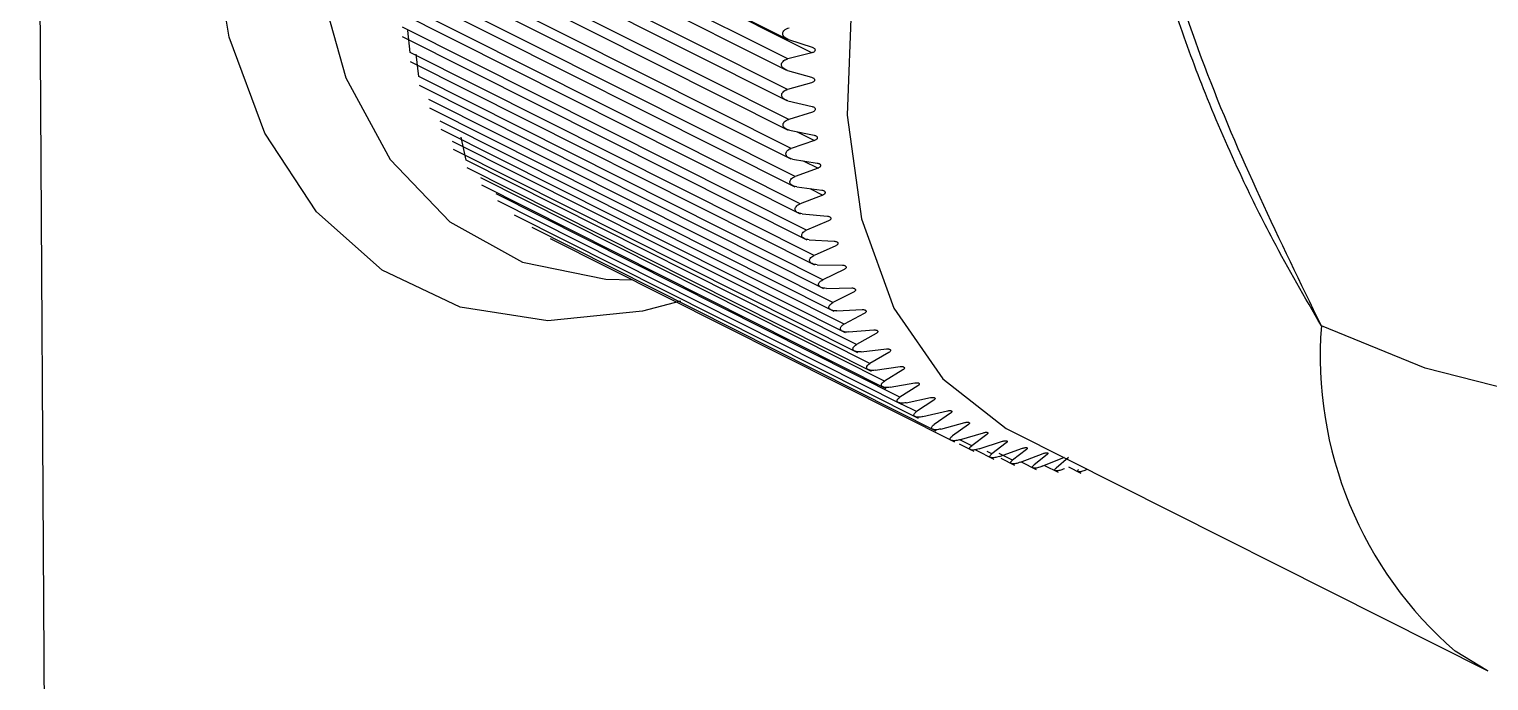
# Model space of a CAD drawing. Header units: millimetres. Extents: x 0 to 279, y 0 to 216.
# Drawn here: x 74.495 to 78.854, y 76.994 to 78.939 of the extents above; entities that cross this region are included whole.
import ezdxf

# ---------------------------------------------------------------- set-up
doc = ezdxf.new("R2010")
doc.units = ezdxf.units.MM

msp = doc.modelspace()

# ---------------------------------------------------------------- linework, layer by layer
at = {"color": 7, "linetype": 'Continuous', "lineweight": 25}
for p, q in [((74.492, 84.4088), (74.6403, 61.0368)), ((75.5517, 79.5154), (76.7605, 78.9087)), ((76.8327, 78.8683), (75.554, 79.5101)), ((76.7601, 78.8501), (75.5529, 79.4562)), ((75.5483, 79.4233), (76.757, 78.8165)), ((76.7597, 78.759), (75.5526, 79.3651)), ((75.5487, 79.3331), (76.7573, 78.7261)), ((76.7633, 78.6699), (75.5563, 79.2762)), ((75.5531, 79.2449), (76.7616, 78.6378)), ((76.7707, 78.5831), (75.5638, 79.1894)), ((75.5613, 79.159), (76.7697, 78.5518)), ((76.782, 78.4988), (75.5753, 79.1052)), ((75.5734, 79.0756), (76.7817, 78.4684)), ((75.5893, 78.995), (76.7975, 78.3877)), ((76.7972, 78.4173), (75.5905, 79.0237)), ((75.609, 78.9174), (76.817, 78.31)), ((76.8161, 78.3387), (75.6095, 78.9452)), ((75.6323, 78.8699), (75.6257, 78.9349)), ((76.7623, 78.9083), (76.8334, 78.8853)), ((76.8388, 78.2633), (75.6323, 78.8699)), ((75.6588, 78.7979), (75.6507, 78.864)), ((76.8327, 78.8683), (76.7601, 78.8501)), ((75.6323, 78.843), (76.8403, 78.2355)), ((76.7595, 78.816), (76.8315, 78.7958)), ((76.8651, 78.1912), (75.6588, 78.7979)), ((75.6593, 78.7719), (76.8672, 78.1645)), ((76.8315, 78.7791), (76.7597, 78.759)), ((76.8951, 78.1228), (75.6888, 78.7295)), ((75.6899, 78.7045), (76.8977, 78.097)), ((76.7606, 78.7256), (76.8334, 78.7081)), ((76.8341, 78.6918), (76.7633, 78.6699)), ((76.9285, 78.0581), (75.7224, 78.6649)), ((75.724, 78.6409), (76.9316, 78.0333)), ((76.9654, 77.9974), (75.7593, 78.6042)), ((75.7996, 78.5477), (75.785, 78.6168)), ((76.7656, 78.6373), (76.8391, 78.6226)), ((76.8406, 78.6067), (76.7707, 78.5831)), ((75.7614, 78.5812), (76.969, 77.9736)), ((77.0056, 77.9408), (75.7996, 78.5477)), ((75.8021, 78.5257), (77.0096, 77.9181)), ((76.7745, 78.5514), (76.8485, 78.5394)), ((76.8507, 78.524), (76.782, 78.4988)), ((77.049, 77.8885), (75.8432, 78.4953)), ((75.846, 78.4744), (77.0535, 77.8668)), ((76.7872, 78.4681), (76.8618, 78.4588)), ((77.0955, 77.8406), (75.8897, 78.4474)), ((75.893, 78.4275), (77.1003, 77.8199)), ((76.8647, 78.4439), (76.7972, 78.4173)), ((75.9429, 78.3852), (77.1501, 77.7776)), ((76.8038, 78.3876), (76.8787, 78.381)), ((75.9955, 78.3475), (77.2027, 77.7399)), ((76.8823, 78.3666), (76.8161, 78.3387)), ((76.0508, 78.3145), (77.2579, 77.707)), ((76.8241, 78.3102), (76.8993, 78.3062)), ((76.9036, 78.2925), (76.8388, 78.2633)), ((76.8481, 78.236), (76.9235, 78.2347)), ((76.9285, 78.2215), (76.8651, 78.1912)), ((76.8758, 78.1653), (76.9513, 78.1665)), ((76.9569, 78.1541), (76.8951, 78.1228)), ((76.9071, 78.0983), (76.9825, 78.102)), ((76.9888, 78.0902), (76.9285, 78.0581)), ((76.9418, 78.0351), (77.0171, 78.0412)), ((77.024, 78.0302), (76.9654, 77.9974)), ((76.98, 77.9759), (77.0549, 77.9844)), ((77.0625, 77.9741), (77.0056, 77.9408)), ((77.0214, 77.9209), (77.096, 77.9317)), ((77.1041, 77.9222), (77.049, 77.8885)), ((77.066, 77.8702), (77.1401, 77.8832)), ((77.1487, 77.8746), (77.0955, 77.8406)), ((77.1136, 77.8239), (77.1871, 77.8391)), ((77.1963, 77.8313), (77.145, 77.7972)), ((77.1641, 77.7823), (77.237, 77.7995)), ((77.2467, 77.7926), (77.1973, 77.7585)), ((77.2175, 77.7453), (77.2895, 77.7645)), ((77.2997, 77.7585), (77.2523, 77.7246)), ((77.2734, 77.7132), (77.3445, 77.7342)), ((77.3552, 77.729), (77.3098, 77.6955)), ((77.4343, 77.7362), (78.8507, 77.0236)), ((77.2723, 77.7007), (77.3156, 77.6789)), ((77.3209, 77.6833), (77.3757, 77.6557)), ((77.3318, 77.6859), (77.4019, 77.7087)), ((77.413, 77.7044), (77.3696, 77.6713)), ((77.3925, 77.6636), (77.4616, 77.688)), ((77.4731, 77.6847), (77.4317, 77.6521)), ((77.3969, 77.6582), (77.4378, 77.6376)), ((77.4553, 77.6463), (77.5232, 77.6722)), ((77.4572, 77.647), (77.502, 77.6245)), ((77.5351, 77.6698), (77.4958, 77.638)), ((77.5201, 77.634), (77.5868, 77.6614)), ((77.599, 77.6599), (77.5618, 77.629)), ((77.5272, 77.6369), (77.568, 77.6164)), ((77.5986, 77.6321), (77.6357, 77.6134))]:
    msp.add_line(p, q, dxfattribs=at)
at = {"color": 8, "linetype": 'Continuous', "lineweight": 25}
for p, q in [((76.7888, 78.6327), (76.8406, 78.6067)), ((76.8064, 78.5462), (76.8507, 78.524)), ((76.8261, 78.4633), (76.8647, 78.4439)), ((77.145, 77.7972), (77.1004, 77.8197)), ((77.3098, 77.6955), (77.2741, 77.7134)), ((77.3696, 77.6713), (77.3561, 77.6781)), ((77.4317, 77.6521), (77.3912, 77.6725)), ((78.8501, 77.0239), (78.7537, 77.0823))]:
    msp.add_line(p, q, dxfattribs=at)
at = {"color": 7, "linetype": 'Continuous', "lineweight": 25, "flags": 128}
for points in [[(77.2372, 79.9618), (77.1379, 79.7417), (77.0181, 79.3812), (76.9505, 79.0231), (76.938, 78.6821), (76.9808, 78.3724), (77.0773, 78.1064), (77.2233, 77.8953), (77.4129, 77.7474), (77.4343, 77.7362)], [(75.3284, 79.4218), (75.3576, 79.0882), (75.4401, 78.794), (75.573, 78.5496), (75.7513, 78.3638), (75.9685, 78.2433), (76.2167, 78.1924), (76.298, 78.1911)]]:
    msp.add_lwpolyline(points, dxfattribs=at)
at = {"color": 8, "linetype": 'Continuous', "lineweight": 25, "flags": 128}
for points in [[(76.4398, 78.1268), (76.3261, 78.0969), (76.0441, 78.0684), (75.7824, 78.1095), (75.5494, 78.2192), (75.3526, 78.394), (75.1986, 78.6284), (75.0922, 78.9149), (75.037, 79.2443)], [(81.6157, 78.7272), (81.6132, 78.6778), (81.5511, 78.481), (81.4084, 78.2948), (81.191, 78.1274), (80.9085, 77.9861), (80.5732, 77.8772), (80.1998, 77.8055), (79.8047, 77.7742), (79.4054, 77.7847), (79.0194, 77.8365), (78.6637, 77.9273), (78.354, 78.0531)]]:
    msp.add_lwpolyline(points, dxfattribs=at)
at = {"color": 7, "linetype": 'Continuous', "lineweight": 25}
msp.add_arc((79.5141, 77.963), 1.1636, 175.5613, 229.1951, dxfattribs=at)
at = {"color": 8, "linetype": 'Continuous', "lineweight": 25}
for points, knots in [([(78.354, 78.0531), (78.3049, 78.138), (78.2207, 78.2833), (78.1058, 78.5154), (78.0092, 78.7366), (77.8911, 79.057), (77.783, 79.4537), (77.7356, 79.9135), (77.7412, 80.246), (77.7952, 80.3997), (77.8058, 80.4297)], [0, 0, 0, 0, 0.111323, 0.190592, 0.29604, 0.388953, 0.587622, 0.778992, 0.956811, 1, 1, 1, 1]), ([(78.354, 78.0531), (78.23, 78.308), (77.9819, 78.8177), (77.7985, 79.4743), (77.8167, 79.8331), (77.8218, 79.9325)], [0, 0, 0, 0, 0.419582, 0.83912, 1, 1, 1, 1])]:
    msp.add_open_spline(points, degree=3, knots=knots, dxfattribs=at)
at = {"color": 7, "linetype": 'Continuous', "lineweight": 25}
for points, knots in [([(76.7623, 78.9083), (76.7596, 78.9093), (76.7546, 78.9113), (76.749, 78.916), (76.7457, 78.9212), (76.7448, 78.9265), (76.7463, 78.9317), (76.7502, 78.9365), (76.7563, 78.9407), (76.7615, 78.9422), (76.7643, 78.943)], [0, 0, 0, 0, 0.154627, 0.287114, 0.40059, 0.499997, 0.599382, 0.712849, 0.845346, 1, 1, 1, 1]), ([(76.8334, 78.8853), (76.8346, 78.8848), (76.8371, 78.8839), (76.8398, 78.8816), (76.8415, 78.8791), (76.842, 78.8765), (76.8413, 78.8739), (76.8394, 78.8716), (76.8365, 78.8695), (76.834, 78.8687), (76.8327, 78.8683)], [0, 0, 0, 0, 0.149554, 0.286742, 0.39793, 0.499998, 0.60209, 0.713222, 0.850456, 1, 1, 1, 1]), ([(76.7595, 78.816), (76.7567, 78.817), (76.7517, 78.8187), (76.7459, 78.8231), (76.7424, 78.8281), (76.7413, 78.8334), (76.7426, 78.8385), (76.7462, 78.8433), (76.7522, 78.8476), (76.7573, 78.8493), (76.7601, 78.8501)], [0, 0, 0, 0, 0.154627, 0.287114, 0.40059, 0.499997, 0.599382, 0.712849, 0.845346, 1, 1, 1, 1]), ([(76.8315, 78.7958), (76.8328, 78.7953), (76.8352, 78.7945), (76.8381, 78.7924), (76.8398, 78.79), (76.8404, 78.7874), (76.8399, 78.7849), (76.8381, 78.7825), (76.8353, 78.7804), (76.8328, 78.7795), (76.8315, 78.7791)], [0, 0, 0, 0, 0.149554, 0.286742, 0.39793, 0.499998, 0.60209, 0.713222, 0.850456, 1, 1, 1, 1]), ([(76.7606, 78.7256), (76.7578, 78.7265), (76.7527, 78.728), (76.7467, 78.7322), (76.743, 78.7369), (76.7416, 78.742), (76.7427, 78.7471), (76.7462, 78.7519), (76.7519, 78.7563), (76.757, 78.7581), (76.7597, 78.759)], [0, 0, 0, 0, 0.154627, 0.287114, 0.40059, 0.499997, 0.599382, 0.712849, 0.845346, 1, 1, 1, 1]), ([(76.8334, 78.7081), (76.8347, 78.7077), (76.8372, 78.707), (76.8401, 78.705), (76.842, 78.7027), (76.8427, 78.7002), (76.8422, 78.6977), (76.8406, 78.6954), (76.8379, 78.6932), (76.8354, 78.6923), (76.8341, 78.6918)], [0, 0, 0, 0, 0.149554, 0.286742, 0.39793, 0.499998, 0.60209, 0.713222, 0.850456, 1, 1, 1, 1]), ([(76.7656, 78.6373), (76.7628, 78.6381), (76.7576, 78.6394), (76.7514, 78.6433), (76.7475, 78.6478), (76.7459, 78.6527), (76.7468, 78.6577), (76.75, 78.6625), (76.7556, 78.667), (76.7606, 78.6689), (76.7633, 78.6699)], [0, 0, 0, 0, 0.154627, 0.287114, 0.40059, 0.499997, 0.599382, 0.712849, 0.845346, 1, 1, 1, 1]), ([(76.8391, 78.6226), (76.8404, 78.6222), (76.8429, 78.6216), (76.8459, 78.6197), (76.8479, 78.6176), (76.8487, 78.6152), (76.8484, 78.6127), (76.8468, 78.6104), (76.8442, 78.6081), (76.8418, 78.6072), (76.8406, 78.6067)], [0, 0, 0, 0, 0.149554, 0.286742, 0.39793, 0.499998, 0.60209, 0.713222, 0.850456, 1, 1, 1, 1]), ([(76.7745, 78.5514), (76.7716, 78.5521), (76.7664, 78.5532), (76.76, 78.5568), (76.756, 78.561), (76.7542, 78.5658), (76.7548, 78.5707), (76.7578, 78.5755), (76.7632, 78.58), (76.7681, 78.582), (76.7707, 78.5831)], [0, 0, 0, 0, 0.154627, 0.287114, 0.40059, 0.499997, 0.599382, 0.712849, 0.845346, 1, 1, 1, 1]), ([(76.8485, 78.5394), (76.8499, 78.5391), (76.8524, 78.5386), (76.8555, 78.5368), (76.8576, 78.5348), (76.8585, 78.5325), (76.8583, 78.5301), (76.8568, 78.5277), (76.8543, 78.5255), (76.852, 78.5245), (76.8507, 78.524)], [0, 0, 0, 0, 0.149554, 0.286742, 0.39793, 0.499998, 0.60209, 0.713222, 0.850456, 1, 1, 1, 1]), ([(76.7872, 78.4681), (76.7843, 78.4686), (76.779, 78.4696), (76.7725, 78.4728), (76.7683, 78.4769), (76.7663, 78.4815), (76.7667, 78.4862), (76.7695, 78.491), (76.7746, 78.4956), (76.7794, 78.4977), (76.782, 78.4988)], [0, 0, 0, 0, 0.154627, 0.287114, 0.40059, 0.499997, 0.599382, 0.712849, 0.845346, 1, 1, 1, 1]), ([(76.8618, 78.4588), (76.8631, 78.4586), (76.8657, 78.4581), (76.8689, 78.4565), (76.871, 78.4546), (76.8721, 78.4524), (76.8719, 78.4501), (76.8706, 78.4477), (76.8682, 78.4455), (76.8659, 78.4444), (76.8647, 78.4439)], [0, 0, 0, 0, 0.149554, 0.286742, 0.39793, 0.499998, 0.60209, 0.713222, 0.850456, 1, 1, 1, 1]), ([(76.8038, 78.3876), (76.8009, 78.3881), (76.7955, 78.3888), (76.7889, 78.3917), (76.7844, 78.3955), (76.7822, 78.3999), (76.7824, 78.4045), (76.785, 78.4092), (76.7899, 78.4139), (76.7946, 78.4161), (76.7972, 78.4173)], [0, 0, 0, 0, 0.154627, 0.287114, 0.40059, 0.499997, 0.599382, 0.712849, 0.845346, 1, 1, 1, 1]), ([(76.8787, 78.381), (76.8801, 78.3808), (76.8827, 78.3805), (76.8859, 78.379), (76.8882, 78.3772), (76.8893, 78.3752), (76.8893, 78.3729), (76.888, 78.3706), (76.8857, 78.3683), (76.8835, 78.3672), (76.8823, 78.3666)], [0, 0, 0, 0, 0.149554, 0.286742, 0.39793, 0.499998, 0.60209, 0.713222, 0.850456, 1, 1, 1, 1]), ([(76.8241, 78.3102), (76.8212, 78.3105), (76.8158, 78.3111), (76.809, 78.3137), (76.8044, 78.3172), (76.802, 78.3214), (76.802, 78.3259), (76.8043, 78.3305), (76.809, 78.3352), (76.8136, 78.3374), (76.8161, 78.3387)], [0, 0, 0, 0, 0.154627, 0.287114, 0.40059, 0.499997, 0.599382, 0.712849, 0.845346, 1, 1, 1, 1]), ([(76.8993, 78.3062), (76.9007, 78.3061), (76.9033, 78.3058), (76.9066, 78.3046), (76.9089, 78.3029), (76.9102, 78.3009), (76.9103, 78.2987), (76.9091, 78.2964), (76.9069, 78.2942), (76.9047, 78.293), (76.9036, 78.2925)], [0, 0, 0, 0, 0.149554, 0.286742, 0.39793, 0.499998, 0.60209, 0.713222, 0.850456, 1, 1, 1, 1]), ([(76.8481, 78.236), (76.8452, 78.2362), (76.8398, 78.2366), (76.8329, 78.2389), (76.8281, 78.2421), (76.8255, 78.2461), (76.8253, 78.2504), (76.8274, 78.255), (76.8319, 78.2596), (76.8363, 78.262), (76.8388, 78.2633)], [0, 0, 0, 0, 0.154627, 0.287114, 0.40059, 0.499997, 0.599382, 0.712849, 0.845346, 1, 1, 1, 1]), ([(76.9235, 78.2347), (76.9249, 78.2346), (76.9275, 78.2344), (76.9309, 78.2333), (76.9333, 78.2318), (76.9346, 78.2299), (76.9348, 78.2278), (76.9338, 78.2255), (76.9317, 78.2233), (76.9296, 78.2221), (76.9285, 78.2215)], [0, 0, 0, 0, 0.149554, 0.286742, 0.39793, 0.499998, 0.60209, 0.713222, 0.850456, 1, 1, 1, 1]), ([(76.8758, 78.1653), (76.8729, 78.1654), (76.8675, 78.1656), (76.8605, 78.1676), (76.8555, 78.1705), (76.8527, 78.1743), (76.8522, 78.1784), (76.8541, 78.1829), (76.8584, 78.1875), (76.8628, 78.1899), (76.8651, 78.1912)], [0, 0, 0, 0, 0.154627, 0.287114, 0.40059, 0.499997, 0.599382, 0.712849, 0.845346, 1, 1, 1, 1]), ([(76.9513, 78.1665), (76.9527, 78.1665), (76.9553, 78.1664), (76.9587, 78.1654), (76.9612, 78.1641), (76.9626, 78.1623), (76.9629, 78.1603), (76.962, 78.1581), (76.9601, 78.1559), (76.958, 78.1547), (76.9569, 78.1541)], [0, 0, 0, 0, 0.149554, 0.286742, 0.39793, 0.499998, 0.60209, 0.713222, 0.850456, 1, 1, 1, 1]), ([(76.9071, 78.0983), (76.9042, 78.0983), (76.8988, 78.0982), (76.8917, 78.0999), (76.8865, 78.1026), (76.8835, 78.1061), (76.8828, 78.1101), (76.8845, 78.1144), (76.8885, 78.119), (76.8928, 78.1215), (76.8951, 78.1228)], [0, 0, 0, 0, 0.150776, 0.285087, 0.40041, 0.501893, 0.600753, 0.713665, 0.845722, 1, 1, 1, 1]), ([(76.9825, 78.102), (76.9839, 78.102), (76.9865, 78.102), (76.99, 78.1012), (76.9926, 78.1), (76.9941, 78.0983), (76.9945, 78.0964), (76.9937, 78.0943), (76.9918, 78.0921), (76.9898, 78.0908), (76.9888, 78.0902)], [0, 0, 0, 0, 0.149554, 0.286742, 0.39793, 0.499998, 0.60209, 0.713222, 0.850456, 1, 1, 1, 1]), ([(76.9418, 78.0351), (76.9391, 78.035), (76.9338, 78.0347), (76.9265, 78.036), (76.921, 78.0385), (76.9178, 78.0418), (76.917, 78.0456), (76.9184, 78.0498), (76.9222, 78.0543), (76.9263, 78.0568), (76.9285, 78.0581)], [0, 0, 0, 0, 0.14553, 0.282147, 0.399781, 0.503856, 0.602586, 0.714748, 0.846215, 1, 1, 1, 1]), ([(77.0171, 78.0412), (77.0185, 78.0413), (77.0211, 78.0414), (77.0246, 78.0407), (77.0273, 78.0396), (77.0289, 78.0381), (77.0294, 78.0363), (77.0287, 78.0342), (77.027, 78.0321), (77.025, 78.0308), (77.024, 78.0302)], [0, 0, 0, 0, 0.149554, 0.286742, 0.39793, 0.499998, 0.60209, 0.713222, 0.850456, 1, 1, 1, 1]), ([(76.98, 77.9759), (76.9773, 77.9757), (76.9721, 77.9753), (76.9647, 77.9762), (76.959, 77.9783), (76.9555, 77.9815), (76.9545, 77.9851), (76.9558, 77.9891), (76.9593, 77.9936), (76.9633, 77.9961), (76.9654, 77.9974)], [0, 0, 0, 0, 0.14041, 0.279076, 0.398809, 0.505311, 0.604504, 0.715879, 0.846729, 1, 1, 1, 1]), ([(77.0549, 77.9844), (77.0563, 77.9845), (77.059, 77.9847), (77.0625, 77.9842), (77.0652, 77.9833), (77.0669, 77.9819), (77.0675, 77.9802), (77.0669, 77.9782), (77.0653, 77.976), (77.0634, 77.9748), (77.0625, 77.9741)], [0, 0, 0, 0, 0.149554, 0.286742, 0.39793, 0.499998, 0.60209, 0.713222, 0.850456, 1, 1, 1, 1]), ([(77.0214, 77.9209), (77.0189, 77.9206), (77.0137, 77.92), (77.0063, 77.9206), (77.0003, 77.9224), (76.9966, 77.9253), (76.9954, 77.9288), (76.9965, 77.9327), (76.9998, 77.937), (77.0036, 77.9395), (77.0056, 77.9408)], [0, 0, 0, 0, 0.134994, 0.275707, 0.397479, 0.506301, 0.606543, 0.717087, 0.84728, 1, 1, 1, 1]), ([(77.096, 77.9317), (77.0974, 77.9318), (77.1, 77.9321), (77.1036, 77.9318), (77.1063, 77.931), (77.1081, 77.9297), (77.1088, 77.9281), (77.1084, 77.9262), (77.1069, 77.9241), (77.105, 77.9229), (77.1041, 77.9222)], [0, 0, 0, 0, 0.149554, 0.286742, 0.39793, 0.499998, 0.60209, 0.713222, 0.850456, 1, 1, 1, 1]), ([(77.066, 77.8702), (77.0636, 77.8698), (77.0585, 77.8691), (77.051, 77.8693), (77.0457, 77.8706), (77.0427, 77.8722), (77.0406, 77.874), (77.0394, 77.8768), (77.0403, 77.8805), (77.0434, 77.8846), (77.0471, 77.8872), (77.049, 77.8885)], [0, 0, 0, 0, 0.129195, 0.271889, 0.39558, 0.452448, 0.507125, 0.608937, 0.718552, 0.84797, 1, 1, 1, 1]), ([(77.1401, 77.8832), (77.1415, 77.8834), (77.1441, 77.8838), (77.1477, 77.8836), (77.1505, 77.883), (77.1523, 77.8818), (77.1531, 77.8803), (77.1528, 77.8785), (77.1514, 77.8765), (77.1497, 77.8752), (77.1487, 77.8746)], [0, 0, 0, 0, 0.149554, 0.286742, 0.39793, 0.499998, 0.60209, 0.713222, 0.850456, 1, 1, 1, 1]), ([(77.1136, 77.8239), (77.1112, 77.8235), (77.1062, 77.8226), (77.0988, 77.8225), (77.0933, 77.8235), (77.0902, 77.8249), (77.0879, 77.8266), (77.0866, 77.8292), (77.0873, 77.8327), (77.0902, 77.8367), (77.0937, 77.8392), (77.0955, 77.8406)], [0, 0, 0, 0, 0.129586, 0.268123, 0.393665, 0.451524, 0.507285, 0.611252, 0.719975, 0.848645, 1, 1, 1, 1]), ([(77.1871, 77.8391), (77.1885, 77.8394), (77.1911, 77.8398), (77.1947, 77.8398), (77.1976, 77.8393), (77.1995, 77.8383), (77.2004, 77.8369), (77.2002, 77.8352), (77.1989, 77.8332), (77.1972, 77.832), (77.1963, 77.8313)], [0, 0, 0, 0, 0.149554, 0.286742, 0.39793, 0.499998, 0.60209, 0.713222, 0.850456, 1, 1, 1, 1]), ([(77.1641, 77.7823), (77.1617, 77.7818), (77.1568, 77.7808), (77.1494, 77.7804), (77.1439, 77.781), (77.1406, 77.7823), (77.1382, 77.7838), (77.1367, 77.7862), (77.1373, 77.7895), (77.1399, 77.7934), (77.1432, 77.7959), (77.145, 77.7972)], [0, 0, 0, 0, 0.1312748, 0.264103, 0.3915061, 0.4503139, 0.5070869, 0.6137055, 0.7215388, 0.8494148, 1, 1, 1, 1]), ([(77.237, 77.7995), (77.2383, 77.7998), (77.2409, 77.8004), (77.2446, 77.8005), (77.2475, 77.8001), (77.2494, 77.7993), (77.2504, 77.798), (77.2503, 77.7964), (77.2491, 77.7945), (77.2475, 77.7932), (77.2467, 77.7926)], [0, 0, 0, 0, 0.149554, 0.286742, 0.39793, 0.499998, 0.60209, 0.713222, 0.850456, 1, 1, 1, 1]), ([(77.2175, 77.7453), (77.215, 77.7447), (77.2102, 77.7436), (77.2029, 77.7429), (77.1974, 77.7433), (77.1939, 77.7443), (77.1919, 77.7453), (77.1906, 77.7465), (77.1897, 77.7484), (77.19, 77.751), (77.1924, 77.7547), (77.1956, 77.7572), (77.1973, 77.7585)], [0, 0, 0, 0, 0.133021, 0.259619, 0.388849, 0.448549, 0.50625, 0.563212, 0.616477, 0.723332, 0.850309, 1, 1, 1, 1]), ([(77.2895, 77.7645), (77.2908, 77.7649), (77.2934, 77.7655), (77.2971, 77.7657), (77.3, 77.7655), (77.302, 77.7648), (77.3031, 77.7637), (77.3031, 77.7621), (77.302, 77.7603), (77.3005, 77.7591), (77.2997, 77.7585)], [0, 0, 0, 0, 0.149554, 0.286742, 0.39793, 0.499998, 0.60209, 0.713222, 0.850456, 1, 1, 1, 1]), ([(77.3445, 77.7342), (77.3459, 77.7346), (77.3484, 77.7353), (77.3521, 77.7357), (77.355, 77.7356), (77.3571, 77.735), (77.3583, 77.734), (77.3583, 77.7326), (77.3574, 77.7309), (77.356, 77.7297), (77.3552, 77.729)], [0, 0, 0, 0, 0.149554, 0.286742, 0.39793, 0.499998, 0.60209, 0.713222, 0.850456, 1, 1, 1, 1]), ([(77.2734, 77.7132), (77.2709, 77.7125), (77.2663, 77.7113), (77.259, 77.7103), (77.2534, 77.7104), (77.2498, 77.7111), (77.2477, 77.712), (77.2463, 77.7131), (77.2453, 77.7148), (77.2455, 77.7173), (77.2476, 77.7208), (77.2506, 77.7233), (77.2523, 77.7246)], [0, 0, 0, 0, 0.134888, 0.255802, 0.386465, 0.446907, 0.505413, 0.563281, 0.61903, 0.724938, 0.851086, 1, 1, 1, 1]), ([(77.3318, 77.6859), (77.3293, 77.6852), (77.3248, 77.6838), (77.3176, 77.6826), (77.312, 77.6824), (77.3083, 77.6829), (77.3061, 77.6836), (77.3045, 77.6846), (77.3034, 77.6862), (77.3034, 77.6885), (77.3054, 77.6918), (77.3082, 77.6942), (77.3098, 77.6955)], [0, 0, 0, 0, 0.136701, 0.252529, 0.384177, 0.445187, 0.504353, 0.563009, 0.621606, 0.726534, 0.851844, 1, 1, 1, 1]), ([(77.4019, 77.7087), (77.4033, 77.7091), (77.4058, 77.7098), (77.4094, 77.7104), (77.4124, 77.7105), (77.4146, 77.71), (77.4158, 77.7092), (77.416, 77.7079), (77.4152, 77.7062), (77.4138, 77.705), (77.413, 77.7044)], [0, 0, 0, 0, 0.149554, 0.286742, 0.39793, 0.499998, 0.60209, 0.713222, 0.850456, 1, 1, 1, 1]), ([(77.4616, 77.688), (77.4629, 77.6884), (77.4653, 77.6893), (77.469, 77.6899), (77.472, 77.6902), (77.4742, 77.6899), (77.4755, 77.6891), (77.4758, 77.688), (77.4751, 77.6864), (77.4737, 77.6853), (77.4731, 77.6847)], [0, 0, 0, 0, 0.149554, 0.286742, 0.39793, 0.499998, 0.60209, 0.713222, 0.850456, 1, 1, 1, 1]), ([(77.3925, 77.6636), (77.39, 77.6628), (77.3855, 77.6613), (77.3784, 77.6598), (77.3729, 77.6594), (77.3691, 77.6596), (77.3668, 77.6602), (77.3651, 77.661), (77.3638, 77.6624), (77.3637, 77.6646), (77.3655, 77.6677), (77.3682, 77.6701), (77.3696, 77.6713)], [0, 0, 0, 0, 0.13852, 0.253848, 0.382195, 0.443567, 0.503216, 0.562504, 0.622815, 0.728129, 0.85259, 1, 1, 1, 1]), ([(77.4553, 77.6463), (77.4529, 77.6454), (77.4484, 77.6438), (77.4413, 77.6421), (77.4358, 77.6414), (77.432, 77.6414), (77.4297, 77.6418), (77.4279, 77.6425), (77.4265, 77.6437), (77.4262, 77.6457), (77.4278, 77.6487), (77.4303, 77.6509), (77.4317, 77.6521)], [0, 0, 0, 0, 0.140336, 0.257699, 0.380393, 0.442016, 0.50203, 0.561821, 0.62279, 0.729753, 0.853343, 1, 1, 1, 1]), ([(77.5232, 77.6722), (77.5245, 77.6727), (77.527, 77.6736), (77.5306, 77.6744), (77.5336, 77.6748), (77.5358, 77.6746), (77.5372, 77.674), (77.5376, 77.673), (77.537, 77.6715), (77.5357, 77.6704), (77.5351, 77.6698)], [0, 0, 0, 0, 0.149554, 0.286742, 0.39793, 0.499998, 0.60209, 0.713222, 0.850456, 1, 1, 1, 1]), ([(77.5201, 77.634), (77.5177, 77.6331), (77.5132, 77.6313), (77.5062, 77.6295), (77.5008, 77.6285), (77.497, 77.6283), (77.4946, 77.6285), (77.4927, 77.6291), (77.4912, 77.6301), (77.4907, 77.6319), (77.4921, 77.6347), (77.4945, 77.6368), (77.4958, 77.638)], [0, 0, 0, 0, 0.14222, 0.26149, 0.379, 0.440723, 0.500945, 0.561071, 0.622516, 0.731392, 0.854099, 1, 1, 1, 1]), ([(77.5867, 77.6269), (77.5843, 77.6259), (77.5798, 77.624), (77.5729, 77.6219), (77.5675, 77.6208), (77.5638, 77.6204), (77.5613, 77.6204), (77.5594, 77.6207), (77.5577, 77.6216), (77.5571, 77.6232), (77.5583, 77.6258), (77.5605, 77.6278), (77.5618, 77.629)], [0, 0, 0, 0, 0.144207, 0.265302, 0.378149, 0.439859, 0.500145, 0.560427, 0.622124, 0.733109, 0.85494, 1, 1, 1, 1]), ([(77.6549, 77.6248), (77.6525, 77.6238), (77.6481, 77.6218), (77.6412, 77.6195), (77.6359, 77.6181), (77.6322, 77.6175), (77.6297, 77.6174), (77.6277, 77.6176), (77.6259, 77.6182), (77.6252, 77.6196), (77.6262, 77.622), (77.6282, 77.6239), (77.6294, 77.625)], [0, 0, 0, 0, 0.145951, 0.26872, 0.377408, 0.439127, 0.499455, 0.559821, 0.621651, 0.734966, 0.855937, 1, 1, 1, 1])]:
    msp.add_open_spline(points, degree=3, knots=knots, dxfattribs=at)

doc.saveas('drawing.dxf')
